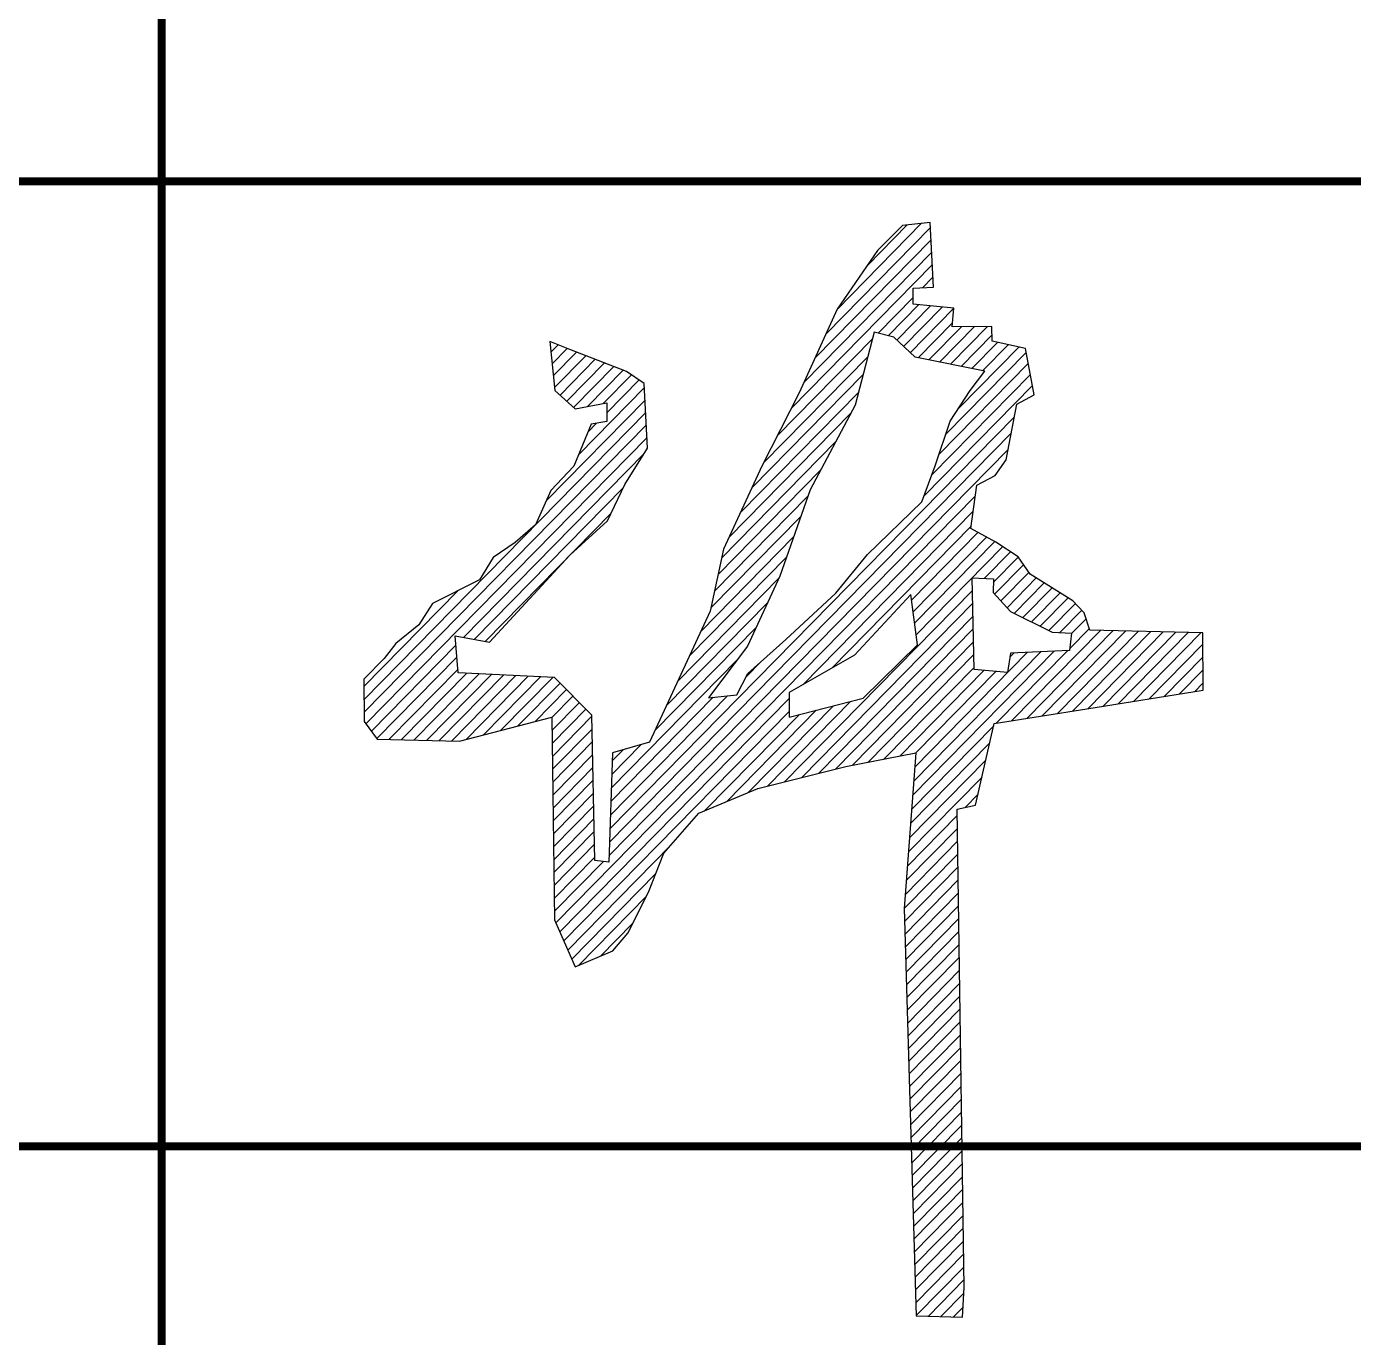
# Model space of a CAD drawing. Extents: x -67167 to 417929, y -86205 to 407116.
# Drawn here: x 152609 to 153435, y 348965 to 349780 of the extents above; entities that cross this region are included whole.
import ezdxf

# ---------------------------------------------------------------- set-up
doc = ezdxf.new("R2010")
doc.units = 0
doc.header["$LTSCALE"] = 1000
doc.layers.add('水-文字-XH', color=42, linetype='Continuous')

# ---------------------------------------------------------------- blocks, each defined once
blk = doc.blocks.new('图签信息')
at = {"const_width": 0.05}
for points in [[(-39.1448, 566.5), (-39.1448, 500.5)], [(-65, 542.5), (0, 542.5)], [(-65, 536.5), (0, 536.5)]]:
    blk.add_lwpolyline(points, dxfattribs=at)
blk = doc.blocks.new('图签-A1')
at = {"color": 2}
blk.add_blockref('图签信息', (0, 0), dxfattribs=at)
blk = doc.blocks.new('杨乐电子签名A1$0$许桂林')
h = blk.add_hatch()
h.set_pattern_fill('ANSI31', color=256, style=0)
h.set_pattern_definition([(45, (-843.80595, -349.1901), (-0.088388348, 0.088388348), [])])
h.paths.add_polyline_path([(-13.767, 12.778), (-14.298, 11.654), (-14.486, 10.81), (-15.33, 9.032), (-15.836, 8.892), (-15.899, 7.404), (-16.088, 7.429), (-16.114, 9.409), (-16.617, 9.926), (-17.927, 10.001), (-17.965, 10.505), (-17.499, 10.417), (-16.391, 11.59), (-15.874, 12.056), (-15.635, 12.548), (-15.32, 13.04), (-15.358, 13.922), (-15.597, 14.086), (-16.367, 14.391), (-16.641, 14.505), (-16.578, 13.837), (-16.301, 13.585), (-15.873, 13.661), (-15.873, 13.409), (-16.087, 13.371), (-16.326, 12.803), (-16.645, 12.475), (-16.859, 12.008), (-17.137, 11.769), (-17.439, 11.567), (-17.628, 11.264), (-18.27, 10.949), (-18.459, 10.659), (-18.774, 10.407), (-18.938, 10.205), (-19.215, 9.928), (-19.215, 9.348), (-19.039, 9.109), (-17.918, 9.071), (-16.658, 9.386), (-16.645, 6.625), (-16.368, 5.982), (-15.852, 6.196), (-15.65, 6.436), (-15.36, 6.991), (-15.146, 7.52), (-14.668, 8.062), (-13.861, 8.39), (-12.658, 8.68), (-11.701, 8.857), (-11.877, 6.739), (-11.763, 1.189), (-11.133, 1.164), (-11.108, 1.567), (-11.145, 8.085), (-10.893, 8.136), (-10.629, 9.245), (-9.365, 9.434), (-7.778, 9.674), (-7.778, 10.456), (-9.315, 10.506), (-9.39, 10.746), (-9.542, 10.909), (-10.121, 11.275), (-10.285, 11.515), (-10.587, 11.716), (-10.927, 11.905), (-10.839, 12.498), (-10.587, 12.624), (-10.436, 12.838), (-10.285, 13.595), (-10.045, 13.721), (-10.159, 14.351), (-10.613, 14.455), (-10.613, 14.656), (-11.155, 14.656), (-11.129, 14.908), (-11.684, 14.971), (-11.684, 15.186), (-11.406, 15.198), (-11.444, 16.081), (-11.822, 16.043), (-12.162, 15.703), (-12.721, 14.908), (-13.25, 13.774)])
h.paths.add_polyline_path([(-12.488, 13.598), (-12.219, 14.593), (-11.952, 14.521), (-11.665, 14.247), (-10.718, 14.047), (-10.917, 13.785), (-11.192, 13.373), (-11.403, 12.762), (-11.59, 12.276), (-12.338, 11.565), (-12.774, 11.041), (-13.46, 10.417), (-13.983, 9.956), (-14.133, 9.669), (-14.519, 9.632), (-13.983, 10.33), (-13.534, 11.278), (-13.111, 12.45)], flags=16)
h.paths.add_polyline_path([(-11.752, 11.016), (-11.665, 10.33), (-12.413, 9.607), (-13.422, 9.357), (-13.422, 9.694), (-12.525, 10.193)], flags=16)
h.paths.add_polyline_path([(-10.911, 11.235), (-10.624, 11.22), (-10.629, 11.03), (-10.395, 10.772), (-9.831, 10.485), (-9.568, 10.47), (-9.597, 10.231), (-10.4, 10.202), (-10.444, 9.939), (-10.897, 9.983)], flags=16)
for points in [[(-16.641, 14.505), (-16.578, 13.837), (-16.301, 13.585), (-15.873, 13.661), (-15.873, 13.409), (-16.087, 13.371), (-16.326, 12.803), (-16.645, 12.475), (-16.859, 12.008), (-17.137, 11.769), (-17.439, 11.567), (-17.628, 11.264), (-18.27, 10.949), (-18.459, 10.659), (-18.774, 10.407), (-18.938, 10.205), (-19.215, 9.928), (-19.215, 9.348), (-19.039, 9.109), (-17.918, 9.071), (-16.658, 9.386), (-16.645, 6.625), (-16.368, 5.982), (-15.852, 6.196), (-15.65, 6.436), (-15.36, 6.991), (-15.146, 7.52), (-14.668, 8.062), (-13.861, 8.39), (-12.658, 8.68), (-11.701, 8.857), (-11.877, 6.739), (-11.763, 1.189), (-11.133, 1.164), (-11.108, 1.567), (-11.145, 8.085), (-10.893, 8.136), (-10.629, 9.245), (-9.365, 9.434), (-7.778, 9.674), (-7.778, 10.456), (-9.315, 10.506), (-9.39, 10.746), (-9.542, 10.909), (-10.121, 11.275), (-10.285, 11.515), (-10.587, 11.716), (-10.927, 11.905), (-10.839, 12.498), (-10.587, 12.624), (-10.436, 12.838), (-10.285, 13.595), (-10.045, 13.721), (-10.159, 14.351), (-10.613, 14.455), (-10.613, 14.656), (-11.155, 14.656), (-11.129, 14.908), (-11.684, 14.971), (-11.684, 15.186), (-11.406, 15.198), (-11.444, 16.081), (-11.822, 16.043), (-12.162, 15.703), (-12.721, 14.908), (-13.25, 13.774), (-13.767, 12.778), (-14.298, 11.654), (-14.486, 10.81), (-15.33, 9.032), (-15.836, 8.892), (-15.899, 7.404), (-16.088, 7.429), (-16.114, 9.409), (-16.617, 9.926), (-17.927, 10.001), (-17.965, 10.505), (-17.499, 10.417), (-16.391, 11.59), (-15.874, 12.056), (-15.635, 12.548), (-15.32, 13.04), (-15.358, 13.922), (-15.597, 14.086), (-16.367, 14.391), (-16.641, 14.505)], [(-12.219, 14.593), (-12.488, 13.598), (-13.111, 12.45), (-13.534, 11.278), (-13.983, 10.33), (-14.519, 9.632), (-14.133, 9.669), (-13.983, 9.956), (-13.46, 10.417), (-12.774, 11.041), (-12.338, 11.565), (-11.59, 12.276), (-11.403, 12.762), (-11.192, 13.373), (-10.917, 13.785), (-10.718, 14.047), (-11.665, 14.247), (-11.952, 14.521), (-12.219, 14.593)], [(-9.597, 10.231), (-10.4, 10.202), (-10.444, 9.939), (-10.897, 9.983), (-10.911, 11.235), (-10.624, 11.22), (-10.629, 11.03), (-10.395, 10.772), (-9.831, 10.485), (-9.568, 10.47), (-9.597, 10.231)], [(-11.752, 11.016), (-12.525, 10.193), (-13.422, 9.694), (-13.422, 9.357), (-12.413, 9.607), (-11.665, 10.33), (-11.752, 11.016)]]:
    blk.add_lwpolyline(points)
blk = doc.blocks.new('A$C77302349')
at = {"color": 4, "xscale": 60.85200000000169, "yscale": 60.85200000000169, "zscale": 60.85200000000169}
blk.add_blockref('杨乐电子签名A1$0$许桂林', (3002.2, -494.5, 0), dxfattribs=at)

msp = doc.modelspace()

# ---------------------------------------------------------------- block references
at = {"xscale": 100, "yscale": 100, "zscale": 100}
msp.add_blockref('图签-A1', (156607.759, 295434.23), dxfattribs=at)
at = {"layer": '水-文字-XH', "color": 231, "xscale": 0.75, "yscale": 0.75, "zscale": 0.75, "rotation": 0.4999999999999992}
msp.add_blockref('A$C77302349', (151445.14, 349280.584, 0), dxfattribs=at)

doc.saveas('drawing.dxf')
